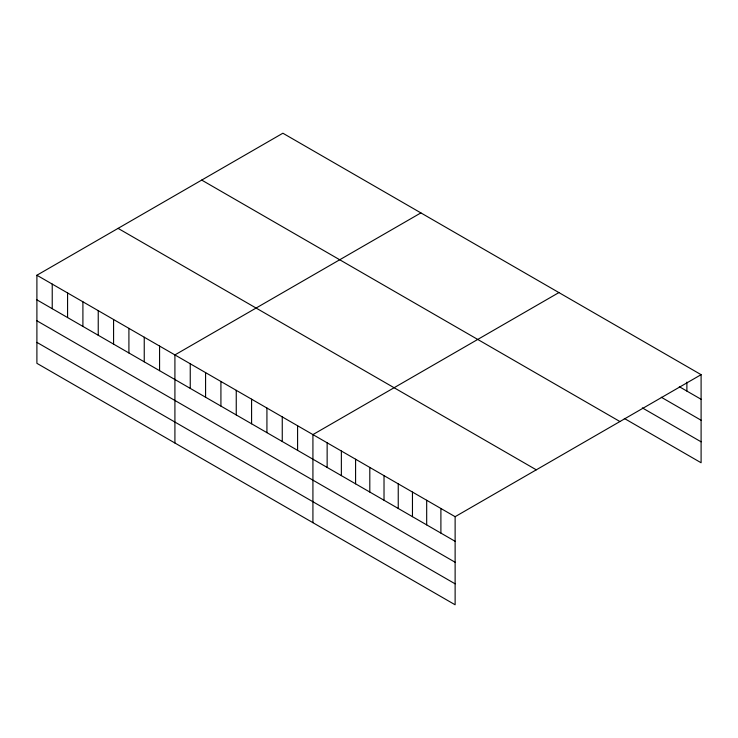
<?xml version="1.0" encoding="UTF-8"?>
<svg xmlns="http://www.w3.org/2000/svg" width="738" height="738" viewBox="0 0 738 738"><rect width="100%" height="100%" fill="white"/><g stroke="black" fill="none" stroke-linecap="round" stroke-linejoin="round"><path stroke-width="1.11" d="M36.9 275.237L455.125 516.692L455.125 604.782L36.9 363.327L36.9 275.237L282.875 133.218L701.1 374.673L701.1 462.763L624.311 418.437M420.891 212.904L174.915 354.913L174.915 443.003M558.906 292.58L312.921 434.599L312.921 522.688M455.125 516.692L701.1 374.673M679.301 386.703L701.1 399.286M661.285 397.247L701.1 420.236M642.328 407.883L701.1 441.822M201.705 180.081L619.929 421.536M118.071 228.365L536.295 469.829M36.9 299.849L455.125 541.305M36.9 320.79L455.125 562.255M36.9 342.377L455.125 583.832M686.884 382.127L686.884 391.075M440.9 508.482L440.9 533.094M426.684 500.272L426.684 524.884M412.459 492.061L412.459 516.674M398.243 483.851L398.243 508.464M384.018 475.641L384.018 500.253M369.803 467.431L369.803 492.043M355.587 459.221L355.587 483.833M341.362 451.01L341.362 475.632M327.146 442.809L327.146 467.422M297.589 425.743L297.589 450.355M282.257 416.887L282.257 441.499M266.925 408.031L266.925 432.652M251.584 399.184L251.584 423.796M236.252 390.328L236.252 414.94M220.92 381.472L220.92 406.084M205.579 372.625L205.579 397.238M190.247 363.769L190.247 388.382M159.574 346.057L159.574 370.67M144.242 337.211L144.242 361.823M128.91 328.355L128.91 352.967M113.578 319.499L113.578 344.111M98.237 310.652L98.237 335.264M82.905 301.796L82.905 326.408M67.573 292.94L67.573 317.552M52.232 284.084L52.232 308.696"/></g></svg>
